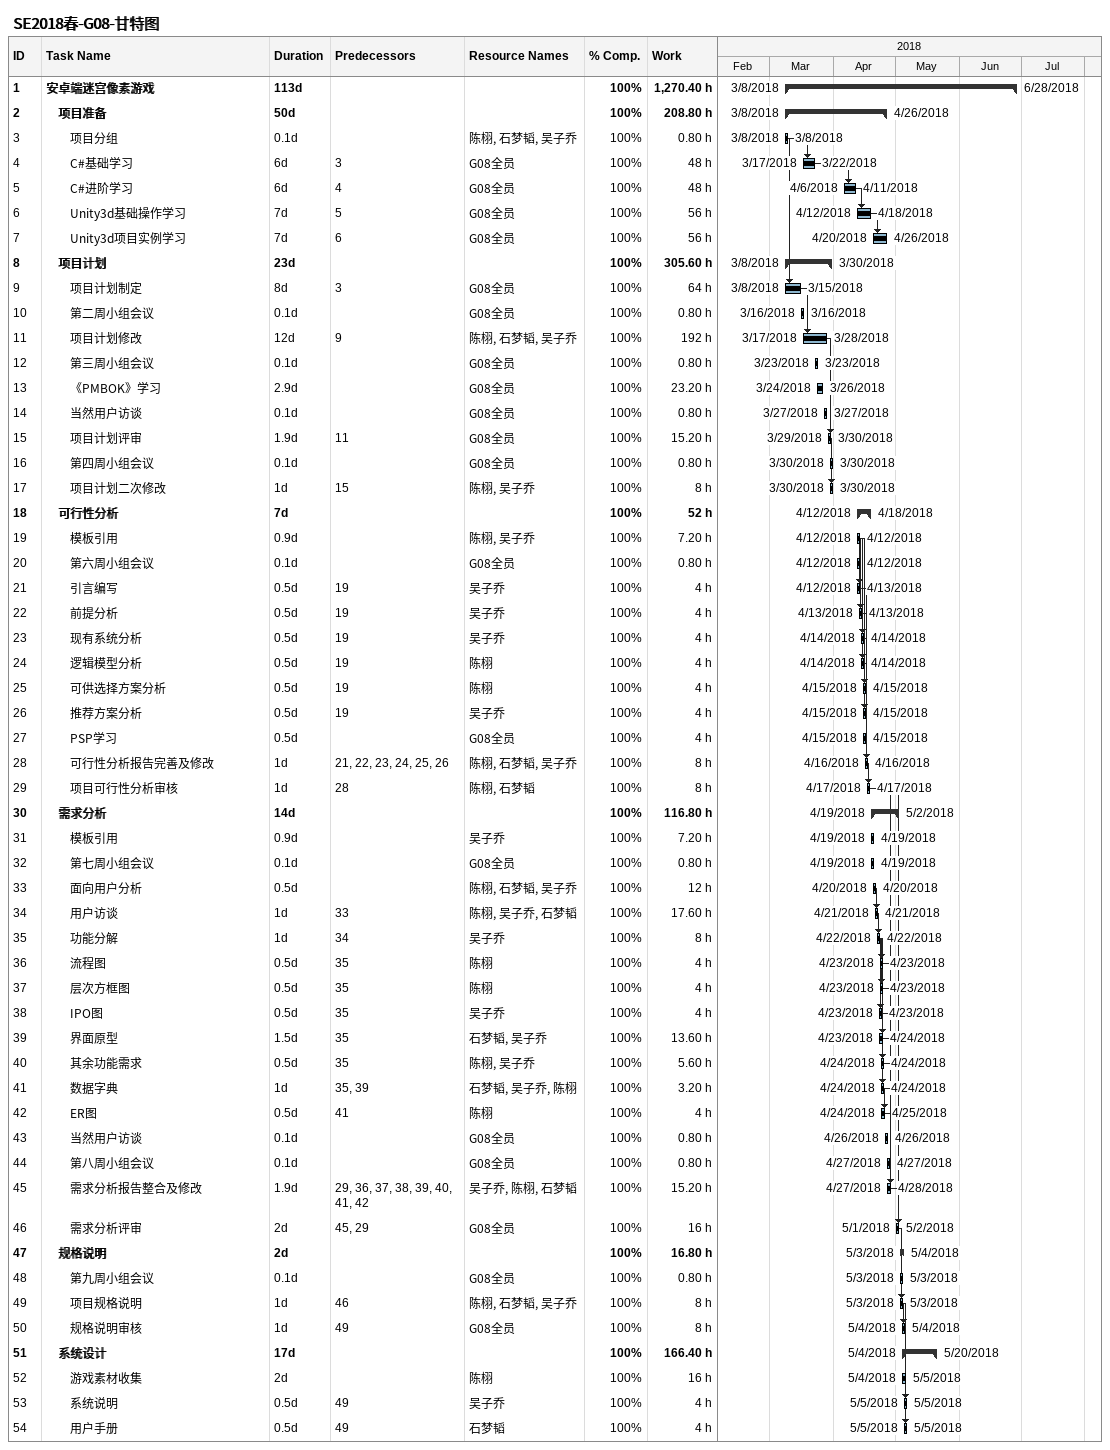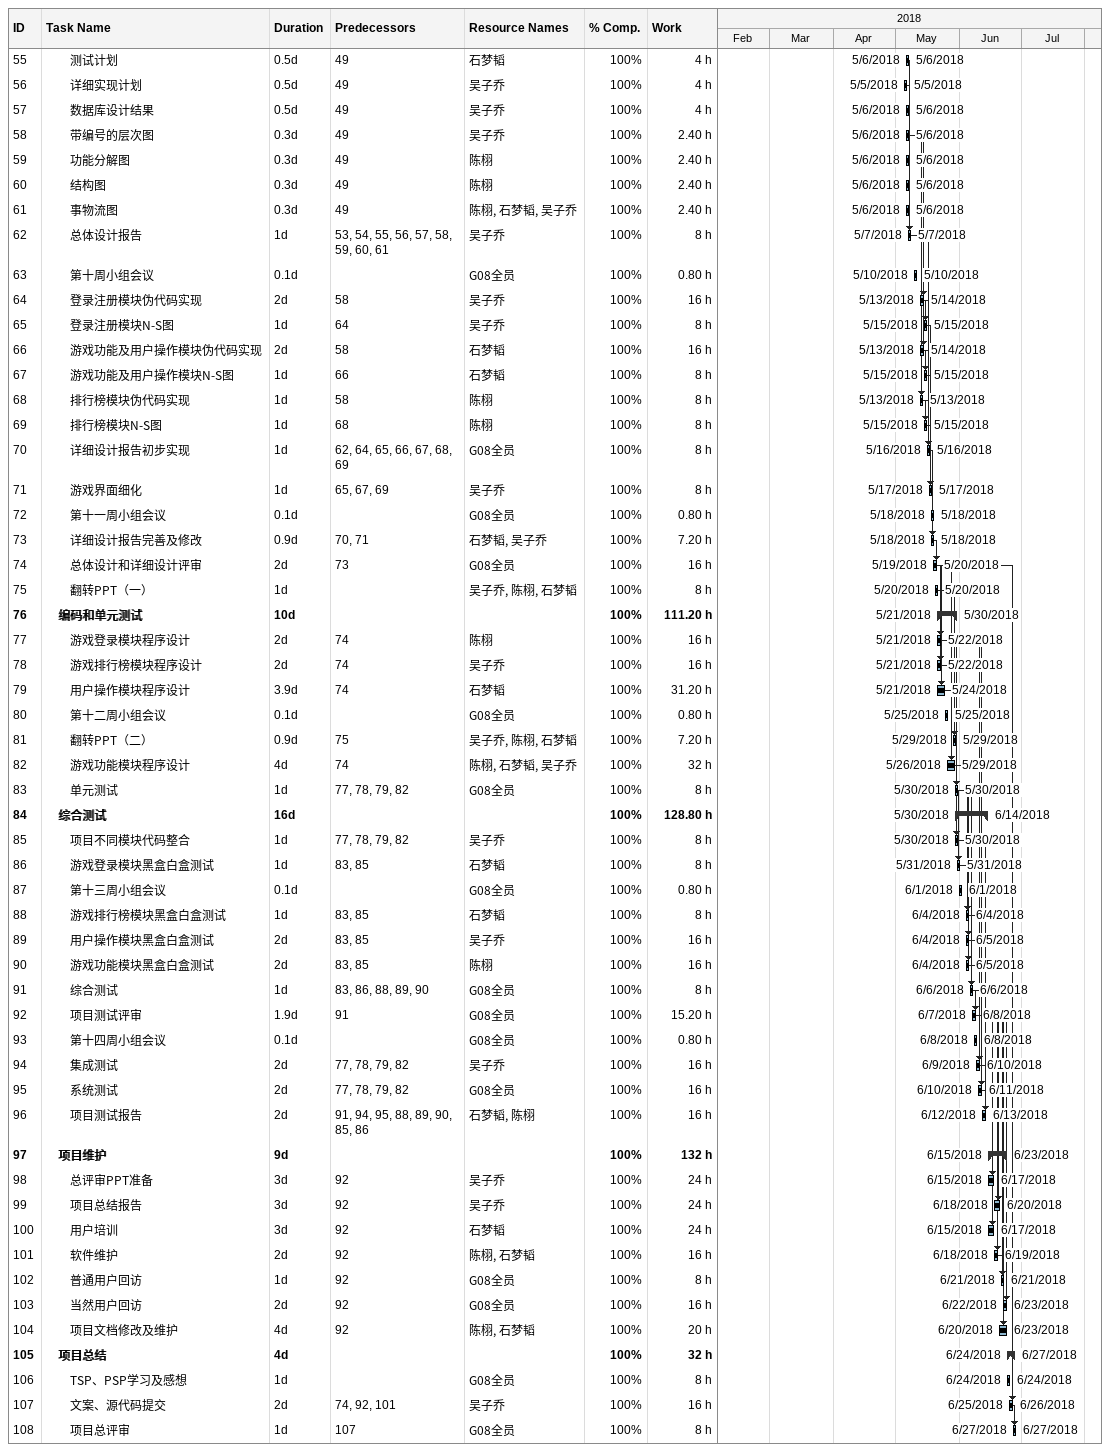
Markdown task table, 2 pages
SE2018春-G08-甘特图

| ID | Level | Task | Duration | Start | Finish | Predecessors | Resources | % complete | Work (h) |
|---|---|---|---|---|---|---|---|---|---|
| 1 | 1 | **安卓端迷宫像素游戏** | 113d | 2018-03-08 | 2018-06-28 |  |  | 100 | 1270.40 |
| 2 | 2 | **项目准备** | 50d | 2018-03-08 | 2018-04-26 |  |  | 100 | 208.80 |
| 3 | 3 | 项目分组 | 0.1d | 2018-03-08 | 2018-03-08 |  | 陈栩, 石梦韬, 吴子乔 | 100 | 0.80 |
| 4 | 3 | C#基础学习 | 6d | 2018-03-17 | 2018-03-22 | 3 | G08全员 | 100 | 48 |
| 5 | 3 | C#进阶学习 | 6d | 2018-04-06 | 2018-04-11 | 4 | G08全员 | 100 | 48 |
| 6 | 3 | Unity3d基础操作学习 | 7d | 2018-04-12 | 2018-04-18 | 5 | G08全员 | 100 | 56 |
| 7 | 3 | Unity3d项目实例学习 | 7d | 2018-04-20 | 2018-04-26 | 6 | G08全员 | 100 | 56 |
| 8 | 2 | **项目计划** | 23d | 2018-03-08 | 2018-03-30 |  |  | 100 | 305.60 |
| 9 | 3 | 项目计划制定 | 8d | 2018-03-08 | 2018-03-15 | 3 | G08全员 | 100 | 64 |
| 10 | 3 | 第二周小组会议 | 0.1d | 2018-03-16 | 2018-03-16 |  | G08全员 | 100 | 0.80 |
| 11 | 3 | 项目计划修改 | 12d | 2018-03-17 | 2018-03-28 | 9 | 陈栩, 石梦韬, 吴子乔 | 100 | 192 |
| 12 | 3 | 第三周小组会议 | 0.1d | 2018-03-23 | 2018-03-23 |  | G08全员 | 100 | 0.80 |
| 13 | 3 | 《PMBOK》学习 | 2.9d | 2018-03-24 | 2018-03-26 |  | G08全员 | 100 | 23.20 |
| 14 | 3 | 当然用户访谈 | 0.1d | 2018-03-27 | 2018-03-27 |  | G08全员 | 100 | 0.80 |
| 15 | 3 | 项目计划评审 | 1.9d | 2018-03-29 | 2018-03-30 | 11 | G08全员 | 100 | 15.20 |
| 16 | 3 | 第四周小组会议 | 0.1d | 2018-03-30 | 2018-03-30 |  | G08全员 | 100 | 0.80 |
| 17 | 3 | 项目计划二次修改 | 1d | 2018-03-30 | 2018-03-30 | 15 | 陈栩, 吴子乔 | 100 | 8 |
| 18 | 2 | **可行性分析** | 7d | 2018-04-12 | 2018-04-18 |  |  | 100 | 52 |
| 19 | 3 | 模板引用 | 0.9d | 2018-04-12 | 2018-04-12 |  | 陈栩, 吴子乔 | 100 | 7.20 |
| 20 | 3 | 第六周小组会议 | 0.1d | 2018-04-12 | 2018-04-12 |  | G08全员 | 100 | 0.80 |
| 21 | 3 | 引言编写 | 0.5d | 2018-04-12 | 2018-04-13 | 19 | 吴子乔 | 100 | 4 |
| 22 | 3 | 前提分析 | 0.5d | 2018-04-13 | 2018-04-13 | 19 | 吴子乔 | 100 | 4 |
| 23 | 3 | 现有系统分析 | 0.5d | 2018-04-14 | 2018-04-14 | 19 | 吴子乔 | 100 | 4 |
| 24 | 3 | 逻辑模型分析 | 0.5d | 2018-04-14 | 2018-04-14 | 19 | 陈栩 | 100 | 4 |
| 25 | 3 | 可供选择方案分析 | 0.5d | 2018-04-15 | 2018-04-15 | 19 | 陈栩 | 100 | 4 |
| 26 | 3 | 推荐方案分析 | 0.5d | 2018-04-15 | 2018-04-15 | 19 | 吴子乔 | 100 | 4 |
| 27 | 3 | PSP学习 | 0.5d | 2018-04-15 | 2018-04-15 |  | G08全员 | 100 | 4 |
| 28 | 3 | 可行性分析报告完善及修改 | 1d | 2018-04-16 | 2018-04-16 | 21, 22, 23, 24, 25, 26 | 陈栩, 石梦韬, 吴子乔 | 100 | 8 |
| 29 | 3 | 项目可行性分析审核 | 1d | 2018-04-17 | 2018-04-17 | 28 | 陈栩, 石梦韬 | 100 | 8 |
| 30 | 2 | **需求分析** | 14d | 2018-04-19 | 2018-05-02 |  |  | 100 | 116.80 |
| 31 | 3 | 模板引用 | 0.9d | 2018-04-19 | 2018-04-19 |  | 吴子乔 | 100 | 7.20 |
| 32 | 3 | 第七周小组会议 | 0.1d | 2018-04-19 | 2018-04-19 |  | G08全员 | 100 | 0.80 |
| 33 | 3 | 面向用户分析 | 0.5d | 2018-04-20 | 2018-04-20 |  | 陈栩, 石梦韬, 吴子乔 | 100 | 12 |
| 34 | 3 | 用户访谈 | 1d | 2018-04-21 | 2018-04-21 | 33 | 陈栩, 吴子乔, 石梦韬 | 100 | 17.60 |
| 35 | 3 | 功能分解 | 1d | 2018-04-22 | 2018-04-22 | 34 | 吴子乔 | 100 | 8 |
| 36 | 3 | 流程图 | 0.5d | 2018-04-23 | 2018-04-23 | 35 | 陈栩 | 100 | 4 |
| 37 | 3 | 层次方框图 | 0.5d | 2018-04-23 | 2018-04-23 | 35 | 陈栩 | 100 | 4 |
| 38 | 3 | IPO图 | 0.5d | 2018-04-23 | 2018-04-23 | 35 | 吴子乔 | 100 | 4 |
| 39 | 3 | 界面原型 | 1.5d | 2018-04-23 | 2018-04-24 | 35 | 石梦韬, 吴子乔 | 100 | 13.60 |
| 40 | 3 | 其余功能需求 | 0.5d | 2018-04-24 | 2018-04-24 | 35 | 陈栩, 吴子乔 | 100 | 5.60 |
| 41 | 3 | 数据字典 | 1d | 2018-04-24 | 2018-04-24 | 35, 39 | 石梦韬, 吴子乔, 陈栩 | 100 | 3.20 |
| 42 | 3 | ER图 | 0.5d | 2018-04-24 | 2018-04-25 | 41 | 陈栩 | 100 | 4 |
| 43 | 3 | 当然用户访谈 | 0.1d | 2018-04-26 | 2018-04-26 |  | G08全员 | 100 | 0.80 |
| 44 | 3 | 第八周小组会议 | 0.1d | 2018-04-27 | 2018-04-27 |  | G08全员 | 100 | 0.80 |
| 45 | 3 | 需求分析报告整合及修改 | 1.9d | 2018-04-27 | 2018-04-28 | 29, 36, 37, 38, 39, 40, 41, 42 | 吴子乔, 陈栩, 石梦韬 | 100 | 15.20 |
| 46 | 3 | 需求分析评审 | 2d | 2018-05-01 | 2018-05-02 | 45, 29 | G08全员 | 100 | 16 |
| 47 | 2 | **规格说明** | 2d | 2018-05-03 | 2018-05-04 |  |  | 100 | 16.80 |
| 48 | 3 | 第九周小组会议 | 0.1d | 2018-05-03 | 2018-05-03 |  | G08全员 | 100 | 0.80 |
| 49 | 3 | 项目规格说明 | 1d | 2018-05-03 | 2018-05-03 | 46 | 陈栩, 石梦韬, 吴子乔 | 100 | 8 |
| 50 | 3 | 规格说明审核 | 1d | 2018-05-04 | 2018-05-04 | 49 | G08全员 | 100 | 8 |
| 51 | 2 | **系统设计** | 17d | 2018-05-04 | 2018-05-20 |  |  | 100 | 166.40 |
| 52 | 3 | 游戏素材收集 | 2d | 2018-05-04 | 2018-05-05 |  | 陈栩 | 100 | 16 |
| 53 | 3 | 系统说明 | 0.5d | 2018-05-05 | 2018-05-05 | 49 | 吴子乔 | 100 | 4 |
| 54 | 3 | 用户手册 | 0.5d | 2018-05-05 | 2018-05-05 | 49 | 石梦韬 | 100 | 4 |
| 55 | 3 | 测试计划 | 0.5d | 2018-05-06 | 2018-05-06 | 49 | 石梦韬 | 100 | 4 |
| 56 | 3 | 详细实现计划 | 0.5d | 2018-05-05 | 2018-05-05 | 49 | 吴子乔 | 100 | 4 |
| 57 | 3 | 数据库设计结果 | 0.5d | 2018-05-06 | 2018-05-06 | 49 | 吴子乔 | 100 | 4 |
| 58 | 3 | 带编号的层次图 | 0.3d | 2018-05-06 | 2018-05-06 | 49 | 吴子乔 | 100 | 2.40 |
| 59 | 3 | 功能分解图 | 0.3d | 2018-05-06 | 2018-05-06 | 49 | 陈栩 | 100 | 2.40 |
| 60 | 3 | 结构图 | 0.3d | 2018-05-06 | 2018-05-06 | 49 | 陈栩 | 100 | 2.40 |
| 61 | 3 | 事物流图 | 0.3d | 2018-05-06 | 2018-05-06 | 49 | 陈栩, 石梦韬, 吴子乔 | 100 | 2.40 |
| 62 | 3 | 总体设计报告 | 1d | 2018-05-07 | 2018-05-07 | 53, 54, 55, 56, 57, 58, 59, 60, 61 | 吴子乔 | 100 | 8 |
| 63 | 3 | 第十周小组会议 | 0.1d | 2018-05-10 | 2018-05-10 |  | G08全员 | 100 | 0.80 |
| 64 | 3 | 登录注册模块伪代码实现 | 2d | 2018-05-13 | 2018-05-14 | 58 | 吴子乔 | 100 | 16 |
| 65 | 3 | 登录注册模块N-S图 | 1d | 2018-05-15 | 2018-05-15 | 64 | 吴子乔 | 100 | 8 |
| 66 | 3 | 游戏功能及用户操作模块伪代码实现 | 2d | 2018-05-13 | 2018-05-14 | 58 | 石梦韬 | 100 | 16 |
| 67 | 3 | 游戏功能及用户操作模块N-S图 | 1d | 2018-05-15 | 2018-05-15 | 66 | 石梦韬 | 100 | 8 |
| 68 | 3 | 排行榜模块伪代码实现 | 1d | 2018-05-13 | 2018-05-13 | 58 | 陈栩 | 100 | 8 |
| 69 | 3 | 排行榜模块N-S图 | 1d | 2018-05-15 | 2018-05-15 | 68 | 陈栩 | 100 | 8 |
| 70 | 3 | 详细设计报告初步实现 | 1d | 2018-05-16 | 2018-05-16 | 62, 64, 65, 66, 67, 68, 69 | G08全员 | 100 | 8 |
| 71 | 3 | 游戏界面细化 | 1d | 2018-05-17 | 2018-05-17 | 65, 67, 69 | 吴子乔 | 100 | 8 |
| 72 | 3 | 第十一周小组会议 | 0.1d | 2018-05-18 | 2018-05-18 |  | G08全员 | 100 | 0.80 |
| 73 | 3 | 详细设计报告完善及修改 | 0.9d | 2018-05-18 | 2018-05-18 | 70, 71 | 石梦韬, 吴子乔 | 100 | 7.20 |
| 74 | 3 | 总体设计和详细设计评审 | 2d | 2018-05-19 | 2018-05-20 | 73 | G08全员 | 100 | 16 |
| 75 | 3 | 翻转PPT（一） | 1d | 2018-05-20 | 2018-05-20 |  | 吴子乔, 陈栩, 石梦韬 | 100 | 8 |
| 76 | 2 | **编码和单元测试** | 10d | 2018-05-21 | 2018-05-30 |  |  | 100 | 111.20 |
| 77 | 3 | 游戏登录模块程序设计 | 2d | 2018-05-21 | 2018-05-22 | 74 | 陈栩 | 100 | 16 |
| 78 | 3 | 游戏排行榜模块程序设计 | 2d | 2018-05-21 | 2018-05-22 | 74 | 吴子乔 | 100 | 16 |
| 79 | 3 | 用户操作模块程序设计 | 3.9d | 2018-05-21 | 2018-05-24 | 74 | 石梦韬 | 100 | 31.20 |
| 80 | 3 | 第十二周小组会议 | 0.1d | 2018-05-25 | 2018-05-25 |  | G08全员 | 100 | 0.80 |
| 81 | 3 | 翻转PPT（二） | 0.9d | 2018-05-29 | 2018-05-29 | 75 | 吴子乔, 陈栩, 石梦韬 | 100 | 7.20 |
| 82 | 3 | 游戏功能模块程序设计 | 4d | 2018-05-26 | 2018-05-29 | 74 | 陈栩, 石梦韬, 吴子乔 | 100 | 32 |
| 83 | 3 | 单元测试 | 1d | 2018-05-30 | 2018-05-30 | 77, 78, 79, 82 | G08全员 | 100 | 8 |
| 84 | 2 | **综合测试** | 16d | 2018-05-30 | 2018-06-14 |  |  | 100 | 128.80 |
| 85 | 3 | 项目不同模块代码整合 | 1d | 2018-05-30 | 2018-05-30 | 77, 78, 79, 82 | 吴子乔 | 100 | 8 |
| 86 | 3 | 游戏登录模块黑盒白盒测试 | 1d | 2018-05-31 | 2018-05-31 | 83, 85 | 石梦韬 | 100 | 8 |
| 87 | 3 | 第十三周小组会议 | 0.1d | 2018-06-01 | 2018-06-01 |  | G08全员 | 100 | 0.80 |
| 88 | 3 | 游戏排行榜模块黑盒白盒测试 | 1d | 2018-06-04 | 2018-06-04 | 83, 85 | 石梦韬 | 100 | 8 |
| 89 | 3 | 用户操作模块黑盒白盒测试 | 2d | 2018-06-04 | 2018-06-05 | 83, 85 | 吴子乔 | 100 | 16 |
| 90 | 3 | 游戏功能模块黑盒白盒测试 | 2d | 2018-06-04 | 2018-06-05 | 83, 85 | 陈栩 | 100 | 16 |
| 91 | 3 | 综合测试 | 1d | 2018-06-06 | 2018-06-06 | 83, 86, 88, 89, 90 | G08全员 | 100 | 8 |
| 92 | 3 | 项目测试评审 | 1.9d | 2018-06-07 | 2018-06-08 | 91 | G08全员 | 100 | 15.20 |
| 93 | 3 | 第十四周小组会议 | 0.1d | 2018-06-08 | 2018-06-08 |  | G08全员 | 100 | 0.80 |
| 94 | 3 | 集成测试 | 2d | 2018-06-09 | 2018-06-10 | 77, 78, 79, 82 | 吴子乔 | 100 | 16 |
| 95 | 3 | 系统测试 | 2d | 2018-06-10 | 2018-06-11 | 77, 78, 79, 82 | G08全员 | 100 | 16 |
| 96 | 3 | 项目测试报告 | 2d | 2018-06-12 | 2018-06-13 | 91, 94, 95, 88, 89, 90, 85, 86 | 石梦韬, 陈栩 | 100 | 16 |
| 97 | 2 | **项目维护** | 9d | 2018-06-15 | 2018-06-23 |  |  | 100 | 132 |
| 98 | 3 | 总评审PPT准备 | 3d | 2018-06-15 | 2018-06-17 | 92 | 吴子乔 | 100 | 24 |
| 99 | 3 | 项目总结报告 | 3d | 2018-06-18 | 2018-06-20 | 92 | 吴子乔 | 100 | 24 |
| 100 | 3 | 用户培训 | 3d | 2018-06-15 | 2018-06-17 | 92 | 石梦韬 | 100 | 24 |
| 101 | 3 | 软件维护 | 2d | 2018-06-18 | 2018-06-19 | 92 | 陈栩, 石梦韬 | 100 | 16 |
| 102 | 3 | 普通用户回访 | 1d | 2018-06-21 | 2018-06-21 | 92 | G08全员 | 100 | 8 |
| 103 | 3 | 当然用户回访 | 2d | 2018-06-22 | 2018-06-23 | 92 | G08全员 | 100 | 16 |
| 104 | 3 | 项目文档修改及维护 | 4d | 2018-06-20 | 2018-06-23 | 92 | 陈栩, 石梦韬 | 100 | 20 |
| 105 | 2 | **项目总结** | 4d | 2018-06-24 | 2018-06-27 |  |  | 100 | 32 |
| 106 | 3 | TSP、PSP学习及感想 | 1d | 2018-06-24 | 2018-06-24 |  | G08全员 | 100 | 8 |
| 107 | 3 | 文案、源代码提交 | 2d | 2018-06-25 | 2018-06-26 | 74, 92, 101 | 吴子乔 | 100 | 16 |
| 108 | 3 | 项目总评审 | 1d | 2018-06-27 | 2018-06-27 | 107 | G08全员 | 100 | 8 |
